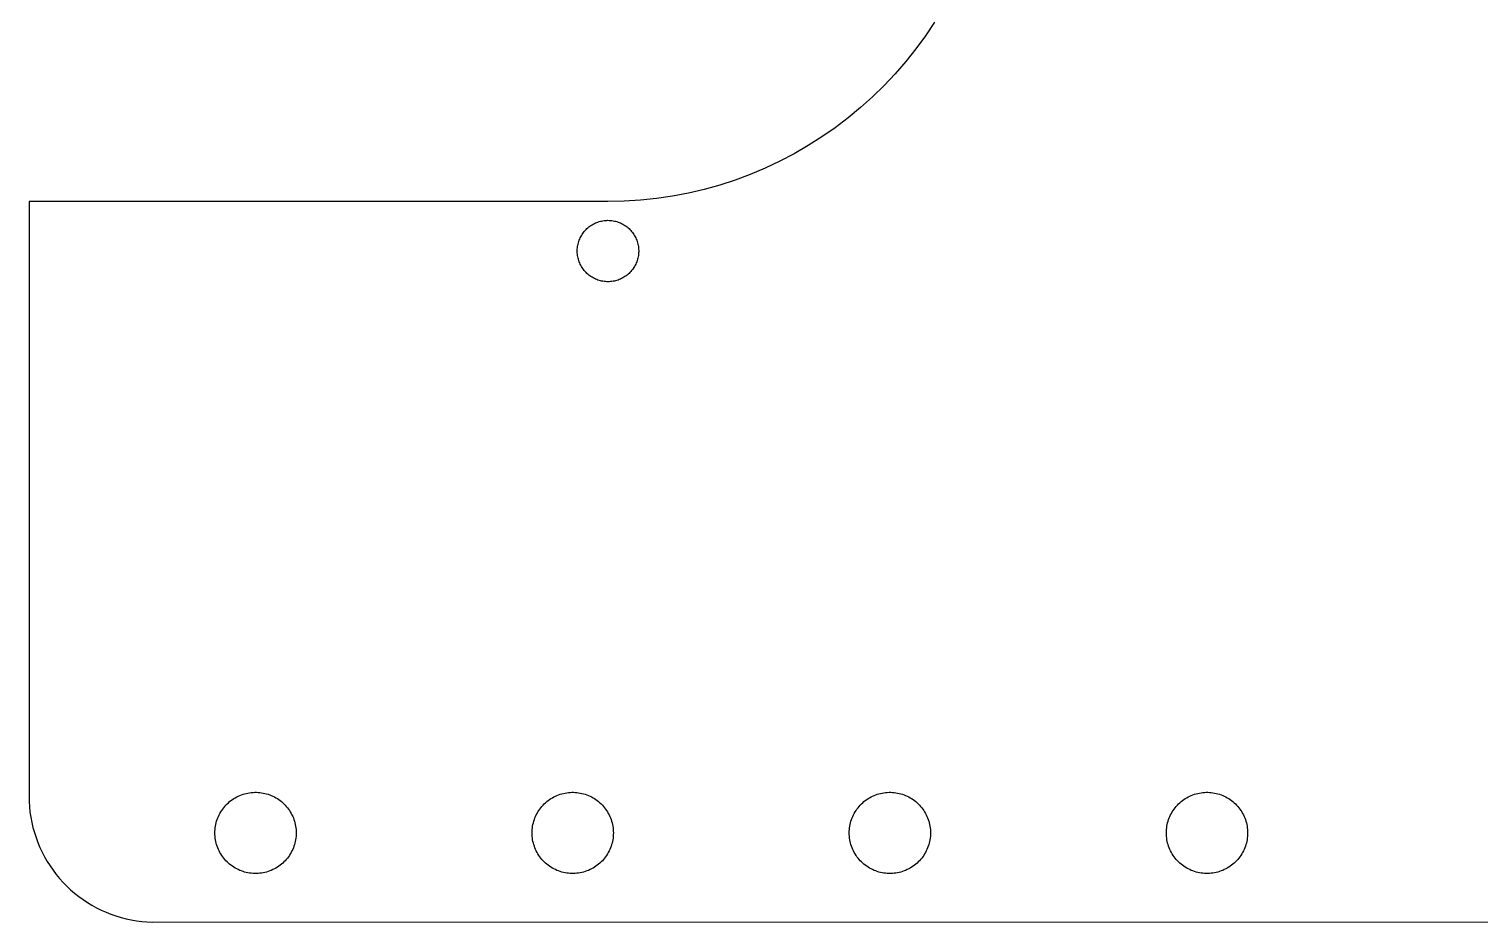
# Model space of a CAD drawing. Header units: metres. Extents: x 0 to 5.8, y -7.5 to 7.5.
# Drawn here: x 0.05 to 2.93, y -7.5 to -5.725 of the extents above; entities that cross this region are included whole.
import ezdxf

# ---------------------------------------------------------------- set-up
doc = ezdxf.new("R2010")
doc.units = ezdxf.units.M

msp = doc.modelspace()

# ---------------------------------------------------------------- linework, layer by layer
for p, q in [((1.84819, -5.71135), (1.8304, -5.73814)), ((1.8304, -5.73814), (1.81151, -5.76416)), ((1.81151, -5.76416), (1.79153, -5.78935)), ((1.77052, -5.81369), (1.7485, -5.83714)), ((1.79153, -5.78935), (1.77052, -5.81369)), ((1.7485, -5.83714), (1.72552, -5.85963)), ((1.72552, -5.85963), (1.70163, -5.88115)), ((1.67686, -5.90164), (1.65125, -5.92108)), ((1.70163, -5.88115), (1.67686, -5.90164)), ((1.65125, -5.92108), (1.62485, -5.93944)), ((1.59769, -5.95667), (1.56984, -5.97275)), ((1.62485, -5.93944), (1.59769, -5.95667)), ((1.54135, -5.98764), (1.51225, -6.00134)), ((1.56984, -5.97275), (1.54135, -5.98764)), ((1.4826, -6.01379), (1.45247, -6.02501)), ((1.51225, -6.00134), (1.4826, -6.01379)), ((1.39091, -6.04359), (1.3596, -6.05093)), ((1.42189, -6.03494), (1.39091, -6.04359)), ((1.45247, -6.02501), (1.42189, -6.03494)), ((1.2, -6.0677), (0.049988, -6.0677)), ((0.049988, -6.0677), (0.049988, -7.25)), ((1.23215, -6.06703), (1.2, -6.0677)), ((1.26424, -6.06502), (1.23215, -6.06703)), ((1.29622, -6.06166), (1.26424, -6.06502)), ((1.32802, -6.05696), (1.29622, -6.06166)), ((1.3596, -6.05093), (1.32802, -6.05696)), ((1.18982, -6.10597), (1.19235, -6.10559)), ((1.19235, -6.10559), (1.19489, -6.10533)), ((1.19489, -6.10533), (1.19743, -6.10516)), ((1.19743, -6.10516), (1.2, -6.10512)), ((1.2, -6.10512), (1.20255, -6.10516)), ((1.20255, -6.10516), (1.20509, -6.10533)), ((1.20509, -6.10533), (1.20764, -6.10559)), ((1.20764, -6.10559), (1.21017, -6.10597)), ((1.14714, -6.13562), (1.14847, -6.13344)), ((1.14847, -6.13344), (1.14989, -6.1313)), ((1.14989, -6.1313), (1.15138, -6.12924)), ((1.15138, -6.12924), (1.15297, -6.12724)), ((1.15297, -6.12724), (1.15465, -6.12531)), ((1.15465, -6.12531), (1.15639, -6.12344)), ((1.15639, -6.12344), (1.15822, -6.12164)), ((1.15822, -6.12164), (1.16013, -6.11993)), ((1.16013, -6.11993), (1.16209, -6.11832)), ((1.16209, -6.11832), (1.16412, -6.11676)), ((1.16412, -6.11676), (1.16623, -6.11531)), ((1.16623, -6.11531), (1.16838, -6.11394)), ((1.16838, -6.11394), (1.17059, -6.11266)), ((1.17059, -6.11266), (1.17287, -6.11148)), ((1.17287, -6.11148), (1.17517, -6.11038)), ((1.17517, -6.11038), (1.17754, -6.10939)), ((1.17754, -6.10939), (1.17993, -6.10851)), ((1.17993, -6.10851), (1.18236, -6.10771)), ((1.18236, -6.10771), (1.18481, -6.10703)), ((1.18481, -6.10703), (1.1873, -6.10645)), ((1.1873, -6.10645), (1.18982, -6.10597)), ((1.21017, -6.10597), (1.21268, -6.10645)), ((1.21268, -6.10645), (1.21516, -6.10703)), ((1.21516, -6.10703), (1.21764, -6.10771)), ((1.21764, -6.10771), (1.22006, -6.10851)), ((1.22006, -6.10851), (1.22246, -6.10939)), ((1.22246, -6.10939), (1.22481, -6.11038)), ((1.22481, -6.11038), (1.22713, -6.11148)), ((1.22713, -6.11148), (1.22939, -6.11266)), ((1.22939, -6.11266), (1.2316, -6.11394)), ((1.2316, -6.11394), (1.23376, -6.11531)), ((1.23376, -6.11531), (1.23586, -6.11676)), ((1.23586, -6.11676), (1.2379, -6.11832)), ((1.2379, -6.11832), (1.23987, -6.11993)), ((1.23987, -6.11993), (1.24176, -6.12164)), ((1.24176, -6.12164), (1.24359, -6.12344)), ((1.24359, -6.12344), (1.24535, -6.12531)), ((1.24535, -6.12531), (1.24701, -6.12724)), ((1.24701, -6.12724), (1.2486, -6.12924)), ((1.2486, -6.12924), (1.25011, -6.1313)), ((1.25011, -6.1313), (1.25151, -6.13344)), ((1.25151, -6.13344), (1.25284, -6.13562)), ((1.13898, -6.16486), (1.13908, -6.16231)), ((1.13908, -6.16231), (1.1393, -6.15976)), ((1.1393, -6.15976), (1.13962, -6.15723)), ((1.13962, -6.15723), (1.14005, -6.15469)), ((1.14005, -6.15469), (1.14058, -6.15221)), ((1.14058, -6.15221), (1.14122, -6.14972)), ((1.14122, -6.14972), (1.14195, -6.14728)), ((1.14195, -6.14728), (1.14279, -6.14487)), ((1.14279, -6.14487), (1.14374, -6.14249)), ((1.14374, -6.14249), (1.14478, -6.14015)), ((1.14478, -6.14015), (1.14592, -6.13786)), ((1.14592, -6.13786), (1.14714, -6.13562)), ((1.25284, -6.13562), (1.25407, -6.13786)), ((1.25407, -6.13786), (1.2552, -6.14015)), ((1.2552, -6.14015), (1.25624, -6.14249)), ((1.25624, -6.14249), (1.25719, -6.14487)), ((1.25719, -6.14487), (1.25803, -6.14728)), ((1.25803, -6.14728), (1.25877, -6.14972)), ((1.25877, -6.14972), (1.2594, -6.15221)), ((1.2594, -6.15221), (1.25993, -6.15469)), ((1.25993, -6.15469), (1.26036, -6.15723)), ((1.26036, -6.15723), (1.26068, -6.15976)), ((1.26068, -6.15976), (1.26089, -6.16231)), ((1.26089, -6.16231), (1.261, -6.16486)), ((1.13898, -6.16742), (1.13898, -6.16486)), ((1.13908, -6.16997), (1.13898, -6.16742)), ((1.1393, -6.17252), (1.13908, -6.16997)), ((1.13962, -6.17505), (1.1393, -6.17252)), ((1.14005, -6.17757), (1.13962, -6.17505)), ((1.14058, -6.18007), (1.14005, -6.17757)), ((1.14122, -6.18254), (1.14058, -6.18007)), ((1.14195, -6.185), (1.14122, -6.18254)), ((1.14279, -6.18741), (1.14195, -6.185)), ((1.14374, -6.18979), (1.14279, -6.18741)), ((1.14478, -6.19212), (1.14374, -6.18979)), ((1.25624, -6.18979), (1.2552, -6.19212)), ((1.25719, -6.18741), (1.25624, -6.18979)), ((1.25803, -6.185), (1.25719, -6.18741)), ((1.25877, -6.18254), (1.25803, -6.185)), ((1.2594, -6.18007), (1.25877, -6.18254)), ((1.25993, -6.17757), (1.2594, -6.18007)), ((1.26036, -6.17505), (1.25993, -6.17757)), ((1.26068, -6.17252), (1.26036, -6.17505)), ((1.26089, -6.16997), (1.26068, -6.17252)), ((1.261, -6.16742), (1.26089, -6.16997)), ((1.261, -6.16486), (1.261, -6.16742)), ((1.14592, -6.19441), (1.14478, -6.19212)), ((1.14714, -6.19664), (1.14592, -6.19441)), ((1.14847, -6.19884), (1.14714, -6.19664)), ((1.14989, -6.20096), (1.14847, -6.19884)), ((1.15138, -6.20303), (1.14989, -6.20096)), ((1.15297, -6.20503), (1.15138, -6.20303)), ((1.15465, -6.20697), (1.15297, -6.20503)), ((1.15639, -6.20883), (1.15465, -6.20697)), ((1.15822, -6.21062), (1.15639, -6.20883)), ((1.16013, -6.21233), (1.15822, -6.21062)), ((1.16209, -6.21396), (1.16013, -6.21233)), ((1.16412, -6.2155), (1.16209, -6.21396)), ((1.16623, -6.21696), (1.16412, -6.2155)), ((1.16838, -6.21834), (1.16623, -6.21696)), ((1.17059, -6.2196), (1.16838, -6.21834)), ((1.17287, -6.22079), (1.17059, -6.2196)), ((1.17517, -6.22188), (1.17287, -6.22079)), ((1.22713, -6.22079), (1.22481, -6.22188)), ((1.22939, -6.2196), (1.22713, -6.22079)), ((1.2316, -6.21834), (1.22939, -6.2196)), ((1.23376, -6.21696), (1.2316, -6.21834)), ((1.23586, -6.2155), (1.23376, -6.21696)), ((1.2379, -6.21396), (1.23586, -6.2155)), ((1.23987, -6.21233), (1.2379, -6.21396)), ((1.24176, -6.21062), (1.23987, -6.21233)), ((1.24359, -6.20883), (1.24176, -6.21062)), ((1.24535, -6.20697), (1.24359, -6.20883)), ((1.24701, -6.20503), (1.24535, -6.20697)), ((1.2486, -6.20303), (1.24701, -6.20503)), ((1.25011, -6.20096), (1.2486, -6.20303)), ((1.25151, -6.19884), (1.25011, -6.20096)), ((1.25284, -6.19664), (1.25151, -6.19884)), ((1.25407, -6.19441), (1.25284, -6.19664)), ((1.2552, -6.19212), (1.25407, -6.19441)), ((1.17754, -6.22287), (1.17517, -6.22188)), ((1.17993, -6.22377), (1.17754, -6.22287)), ((1.18236, -6.22455), (1.17993, -6.22377)), ((1.18481, -6.22523), (1.18236, -6.22455)), ((1.1873, -6.22583), (1.18481, -6.22523)), ((1.18982, -6.2263), (1.1873, -6.22583)), ((1.19235, -6.22667), (1.18982, -6.2263)), ((1.19489, -6.22694), (1.19235, -6.22667)), ((1.19743, -6.22711), (1.19489, -6.22694)), ((1.2, -6.22716), (1.19743, -6.22711)), ((1.20255, -6.22711), (1.2, -6.22716)), ((1.20509, -6.22694), (1.20255, -6.22711)), ((1.20764, -6.22667), (1.20509, -6.22694)), ((1.21017, -6.2263), (1.20764, -6.22667)), ((1.21268, -6.22583), (1.21017, -6.2263)), ((1.21516, -6.22523), (1.21268, -6.22583)), ((1.21764, -6.22455), (1.21516, -6.22523)), ((1.22006, -6.22377), (1.21764, -6.22455)), ((1.22246, -6.22287), (1.22006, -6.22377)), ((1.22481, -6.22188), (1.22246, -6.22287)), ((0.049988, -7.25), (0.050217, -7.26047)), ((0.451202, -7.25854), (0.453934, -7.25655)), ((0.453934, -7.25655), (0.456741, -7.25468)), ((0.456741, -7.25468), (0.459641, -7.25293)), ((0.459641, -7.25293), (0.462601, -7.2513)), ((0.462601, -7.2513), (0.465622, -7.2498)), ((0.465622, -7.2498), (0.468719, -7.24843)), ((0.468719, -7.24843), (0.471863, -7.24718)), ((0.471863, -7.24718), (0.475052, -7.24606)), ((0.475052, -7.24606), (0.478287, -7.24509)), ((0.478287, -7.24509), (0.481567, -7.24425)), ((0.481567, -7.24425), (0.484863, -7.24355)), ((0.484863, -7.24355), (0.488205, -7.24298)), ((0.488205, -7.24298), (0.491562, -7.24255)), ((0.491562, -7.24255), (0.494919, -7.24228)), ((0.494919, -7.24228), (0.498306, -7.24214)), ((0.498306, -7.24214), (0.501678, -7.24214)), ((0.501678, -7.24214), (0.505066, -7.24228)), ((0.505066, -7.24228), (0.508423, -7.24255)), ((0.508423, -7.24255), (0.51178, -7.24298)), ((0.51178, -7.24298), (0.515121, -7.24355)), ((0.515121, -7.24355), (0.518417, -7.24425)), ((0.518417, -7.24425), (0.521698, -7.24509)), ((0.521698, -7.24509), (0.524933, -7.24606)), ((0.524933, -7.24606), (0.528122, -7.24718)), ((0.528122, -7.24718), (0.531265, -7.24843)), ((0.531265, -7.24843), (0.534363, -7.2498)), ((0.534363, -7.2498), (0.537384, -7.2513)), ((0.537384, -7.2513), (0.540344, -7.25293)), ((0.540344, -7.25293), (0.543243, -7.25468)), ((0.543243, -7.25468), (0.546051, -7.25655)), ((0.546051, -7.25655), (0.548782, -7.25854)), ((1.08112, -7.25854), (1.08385, -7.25655)), ((1.08385, -7.25655), (1.08667, -7.25468)), ((1.08667, -7.25468), (1.08955, -7.25293)), ((1.08955, -7.25293), (1.09251, -7.2513)), ((1.09251, -7.2513), (1.09555, -7.2498)), ((1.09555, -7.2498), (1.09863, -7.24843)), ((1.09863, -7.24843), (1.10178, -7.24718)), ((1.10178, -7.24718), (1.10498, -7.24606)), ((1.10498, -7.24606), (1.10822, -7.24509)), ((1.10822, -7.24509), (1.11148, -7.24425)), ((1.11148, -7.24425), (1.11479, -7.24355)), ((1.11479, -7.24355), (1.11812, -7.24298)), ((1.11812, -7.24298), (1.12148, -7.24255)), ((1.12148, -7.24255), (1.12485, -7.24228)), ((1.12485, -7.24228), (1.12822, -7.24214)), ((1.12822, -7.24214), (1.13161, -7.24214)), ((1.13161, -7.24214), (1.13498, -7.24228)), ((1.13498, -7.24228), (1.13835, -7.24255)), ((1.13835, -7.24255), (1.14171, -7.24298)), ((1.14171, -7.24298), (1.14503, -7.24355)), ((1.14503, -7.24355), (1.14835, -7.24425)), ((1.14835, -7.24425), (1.15161, -7.24509)), ((1.15161, -7.24509), (1.15486, -7.24606)), ((1.15486, -7.24606), (1.15805, -7.24718)), ((1.15805, -7.24718), (1.16119, -7.24843)), ((1.16119, -7.24843), (1.16428, -7.2498)), ((1.16428, -7.2498), (1.16731, -7.2513)), ((1.16731, -7.2513), (1.17027, -7.25293)), ((1.17027, -7.25293), (1.17316, -7.25468)), ((1.17316, -7.25468), (1.17598, -7.25655)), ((1.17598, -7.25655), (1.17871, -7.25854)), ((1.71104, -7.25854), (1.71378, -7.25655)), ((1.71378, -7.25655), (1.71658, -7.25468)), ((1.71658, -7.25468), (1.71948, -7.25293)), ((1.71948, -7.25293), (1.72244, -7.2513)), ((1.72244, -7.2513), (1.72546, -7.2498)), ((1.72546, -7.2498), (1.72856, -7.24843)), ((1.72856, -7.24843), (1.7317, -7.24718)), ((1.7317, -7.24718), (1.73489, -7.24606)), ((1.73489, -7.24606), (1.73813, -7.24509)), ((1.73813, -7.24509), (1.74141, -7.24425)), ((1.74141, -7.24425), (1.74471, -7.24355)), ((1.74471, -7.24355), (1.74805, -7.24298)), ((1.74805, -7.24298), (1.7514, -7.24255)), ((1.7514, -7.24255), (1.75476, -7.24228)), ((1.75476, -7.24228), (1.75815, -7.24214)), ((1.75815, -7.24214), (1.76152, -7.24214)), ((1.76152, -7.24214), (1.76491, -7.24228)), ((1.76491, -7.24228), (1.76826, -7.24255)), ((1.76826, -7.24255), (1.77162, -7.24298)), ((1.77162, -7.24298), (1.77496, -7.24355)), ((1.77496, -7.24355), (1.77826, -7.24425)), ((1.77826, -7.24425), (1.78154, -7.24509)), ((1.78154, -7.24509), (1.78477, -7.24606)), ((1.78477, -7.24606), (1.78796, -7.24718)), ((1.78796, -7.24718), (1.79111, -7.24843)), ((1.79111, -7.24843), (1.7942, -7.2498)), ((1.7942, -7.2498), (1.79723, -7.2513)), ((1.79723, -7.2513), (1.80019, -7.25293)), ((1.80019, -7.25293), (1.80309, -7.25468)), ((1.80309, -7.25468), (1.80589, -7.25655)), ((1.80589, -7.25655), (1.80862, -7.25854)), ((2.34096, -7.25854), (2.34369, -7.25655)), ((2.34369, -7.25655), (2.34651, -7.25468)), ((2.34651, -7.25468), (2.3494, -7.25293)), ((2.3494, -7.25293), (2.35237, -7.2513)), ((2.35237, -7.2513), (2.35539, -7.2498)), ((2.35539, -7.2498), (2.35847, -7.24843)), ((2.35847, -7.24843), (2.36162, -7.24718)), ((2.36162, -7.24718), (2.36482, -7.24606)), ((2.36482, -7.24606), (2.36806, -7.24509)), ((2.36806, -7.24509), (2.37132, -7.24425)), ((2.37132, -7.24425), (2.37463, -7.24355)), ((2.37463, -7.24355), (2.37796, -7.24298)), ((2.37796, -7.24298), (2.38132, -7.24255)), ((2.38132, -7.24255), (2.38469, -7.24228)), ((2.38469, -7.24228), (2.38806, -7.24214)), ((2.38806, -7.24214), (2.39145, -7.24214)), ((2.39145, -7.24214), (2.39482, -7.24228)), ((2.39482, -7.24228), (2.39819, -7.24255)), ((2.39819, -7.24255), (2.40155, -7.24298)), ((2.40155, -7.24298), (2.40488, -7.24355)), ((2.40488, -7.24355), (2.40819, -7.24425)), ((2.40819, -7.24425), (2.41145, -7.24509)), ((2.41145, -7.24509), (2.4147, -7.24606)), ((2.4147, -7.24606), (2.41789, -7.24718)), ((2.41789, -7.24718), (2.42104, -7.24843)), ((2.42104, -7.24843), (2.42412, -7.2498)), ((2.42412, -7.2498), (2.42715, -7.2513)), ((2.42715, -7.2513), (2.43011, -7.25293)), ((2.43011, -7.25293), (2.433, -7.25468)), ((2.433, -7.25468), (2.43582, -7.25655)), ((2.43582, -7.25655), (2.43855, -7.25854)), ((0.050217, -7.26047), (0.050873, -7.2709)), ((0.050873, -7.2709), (0.051956, -7.28133)), ((0.051956, -7.28133), (0.053497, -7.29169)), ((0.427704, -7.28694), (0.42926, -7.28395)), ((0.42926, -7.28395), (0.430954, -7.28102)), ((0.430954, -7.28102), (0.43277, -7.27817)), ((0.43277, -7.27817), (0.434692, -7.27539)), ((0.434692, -7.27539), (0.436737, -7.27269)), ((0.436737, -7.27269), (0.438904, -7.2701)), ((0.438904, -7.2701), (0.441162, -7.26758)), ((0.441162, -7.26758), (0.443527, -7.26517)), ((0.443527, -7.26517), (0.445984, -7.26285)), ((0.445984, -7.26285), (0.448547, -7.26064)), ((0.448547, -7.26064), (0.451202, -7.25854)), ((0.548782, -7.25854), (0.551437, -7.26064)), ((0.551437, -7.26064), (0.554001, -7.26285)), ((0.554001, -7.26285), (0.556458, -7.26517)), ((0.556458, -7.26517), (0.558823, -7.26758)), ((0.558823, -7.26758), (0.561096, -7.2701)), ((0.561096, -7.2701), (0.563248, -7.27269)), ((0.563248, -7.27269), (0.565292, -7.27539)), ((0.565292, -7.27539), (0.567215, -7.27817)), ((0.567215, -7.27817), (0.569031, -7.28102)), ((0.569031, -7.28102), (0.570724, -7.28395)), ((0.570724, -7.28395), (0.572281, -7.28694)), ((1.05762, -7.28694), (1.05919, -7.28395)), ((1.05919, -7.28395), (1.06088, -7.28102)), ((1.06088, -7.28102), (1.06268, -7.27817)), ((1.06268, -7.27817), (1.06462, -7.27539)), ((1.06462, -7.27539), (1.06667, -7.27269)), ((1.06667, -7.27269), (1.06882, -7.2701)), ((1.06882, -7.2701), (1.07108, -7.26758)), ((1.07108, -7.26758), (1.07344, -7.26517)), ((1.07344, -7.26517), (1.07591, -7.26285)), ((1.07591, -7.26285), (1.07846, -7.26064)), ((1.07846, -7.26064), (1.08112, -7.25854)), ((1.17871, -7.25854), (1.18137, -7.26064)), ((1.18137, -7.26064), (1.18391, -7.26285)), ((1.18391, -7.26285), (1.18639, -7.26517)), ((1.18639, -7.26517), (1.18875, -7.26758)), ((1.18875, -7.26758), (1.19101, -7.2701)), ((1.19101, -7.2701), (1.19316, -7.27269)), ((1.19316, -7.27269), (1.19521, -7.27539)), ((1.19521, -7.27539), (1.19714, -7.27817)), ((1.19714, -7.27817), (1.19894, -7.28102)), ((1.19894, -7.28102), (1.20064, -7.28395)), ((1.20064, -7.28395), (1.20221, -7.28694)), ((1.68755, -7.28694), (1.6891, -7.28395)), ((1.6891, -7.28395), (1.6908, -7.28102)), ((1.6908, -7.28102), (1.69261, -7.27817)), ((1.69261, -7.27817), (1.69453, -7.27539)), ((1.69453, -7.27539), (1.69658, -7.27269)), ((1.69658, -7.27269), (1.69875, -7.2701)), ((1.69875, -7.2701), (1.701, -7.26758)), ((1.701, -7.26758), (1.70337, -7.26517)), ((1.70337, -7.26517), (1.70583, -7.26285)), ((1.70583, -7.26285), (1.70839, -7.26064)), ((1.70839, -7.26064), (1.71104, -7.25854)), ((1.80862, -7.25854), (1.81128, -7.26064)), ((1.81128, -7.26064), (1.81384, -7.26285)), ((1.81384, -7.26285), (1.8163, -7.26517)), ((1.8163, -7.26517), (1.81866, -7.26758)), ((1.81866, -7.26758), (1.82094, -7.2701)), ((1.82094, -7.2701), (1.82309, -7.27269)), ((1.82309, -7.27269), (1.82513, -7.27539)), ((1.82513, -7.27539), (1.82706, -7.27817)), ((1.82706, -7.27817), (1.82887, -7.28102)), ((1.82887, -7.28102), (1.83057, -7.28395)), ((1.83057, -7.28395), (1.83212, -7.28694)), ((2.31746, -7.28694), (2.31903, -7.28395)), ((2.31903, -7.28395), (2.32072, -7.28102)), ((2.32072, -7.28102), (2.32253, -7.27817)), ((2.32253, -7.27817), (2.32446, -7.27539)), ((2.32446, -7.27539), (2.32651, -7.27269)), ((2.32651, -7.27269), (2.32866, -7.2701)), ((2.32866, -7.2701), (2.33092, -7.26758)), ((2.33092, -7.26758), (2.33328, -7.26517)), ((2.33328, -7.26517), (2.33575, -7.26285)), ((2.33575, -7.26285), (2.33832, -7.26064)), ((2.33832, -7.26064), (2.34096, -7.25854)), ((2.43855, -7.25854), (2.44121, -7.26064)), ((2.44121, -7.26064), (2.44376, -7.26285)), ((2.44376, -7.26285), (2.44623, -7.26517)), ((2.44623, -7.26517), (2.44859, -7.26758)), ((2.44859, -7.26758), (2.45085, -7.2701)), ((2.45085, -7.2701), (2.453, -7.27269)), ((2.453, -7.27269), (2.45505, -7.27539)), ((2.45505, -7.27539), (2.45699, -7.27817)), ((2.45699, -7.27817), (2.45879, -7.28102)), ((2.45879, -7.28102), (2.46048, -7.28395)), ((2.46048, -7.28395), (2.46205, -7.28694)), ((0.053497, -7.29169), (0.05545, -7.30197)), ((0.05545, -7.30197), (0.057846, -7.31216)), ((0.057846, -7.31216), (0.060669, -7.32225)), ((0.419571, -7.31607), (0.419922, -7.31271)), ((0.419922, -7.31271), (0.42041, -7.30937)), ((0.42041, -7.30937), (0.421051, -7.30605)), ((0.421051, -7.30605), (0.421814, -7.30275)), ((0.421814, -7.30275), (0.422729, -7.2995)), ((0.422729, -7.2995), (0.423767, -7.29628)), ((0.423767, -7.29628), (0.424957, -7.29312)), ((0.424957, -7.29312), (0.42627, -7.28999)), ((0.42627, -7.28999), (0.427704, -7.28694)), ((0.572281, -7.28694), (0.57373, -7.28999)), ((0.57373, -7.28999), (0.575027, -7.29312)), ((0.575027, -7.29312), (0.576218, -7.29628)), ((0.576218, -7.29628), (0.577255, -7.2995)), ((0.577255, -7.2995), (0.578171, -7.30275)), ((0.578171, -7.30275), (0.578934, -7.30605)), ((0.578934, -7.30605), (0.579575, -7.30937)), ((0.579575, -7.30937), (0.580063, -7.31271)), ((0.580063, -7.31271), (0.580414, -7.31607)), ((1.04948, -7.31607), (1.04984, -7.31271)), ((1.04984, -7.31271), (1.05034, -7.30937)), ((1.05034, -7.30937), (1.05096, -7.30605)), ((1.05096, -7.30605), (1.05174, -7.30275)), ((1.05174, -7.30275), (1.05264, -7.2995)), ((1.05264, -7.2995), (1.0537, -7.29628)), ((1.0537, -7.29628), (1.05487, -7.29312)), ((1.05487, -7.29312), (1.05618, -7.28999)), ((1.05618, -7.28999), (1.05762, -7.28694)), ((1.20221, -7.28694), (1.20364, -7.28999)), ((1.20364, -7.28999), (1.20496, -7.29312)), ((1.20496, -7.29312), (1.20613, -7.29628)), ((1.20613, -7.29628), (1.20718, -7.2995)), ((1.20718, -7.2995), (1.20808, -7.30275)), ((1.20808, -7.30275), (1.20886, -7.30605)), ((1.20886, -7.30605), (1.20949, -7.30937)), ((1.20949, -7.30937), (1.20999, -7.31271)), ((1.20999, -7.31271), (1.21034, -7.31607)), ((1.67941, -7.31607), (1.67976, -7.31271)), ((1.67976, -7.31271), (1.68025, -7.30937)), ((1.68025, -7.30937), (1.68089, -7.30605)), ((1.68089, -7.30605), (1.68166, -7.30275)), ((1.68166, -7.30275), (1.68257, -7.2995)), ((1.68257, -7.2995), (1.68361, -7.29628)), ((1.68361, -7.29628), (1.6848, -7.29312)), ((1.6848, -7.29312), (1.6861, -7.28999)), ((1.6861, -7.28999), (1.68755, -7.28694)), ((1.83212, -7.28694), (1.83357, -7.28999)), ((1.83357, -7.28999), (1.83487, -7.29312)), ((1.83487, -7.29312), (1.83606, -7.29628)), ((1.83606, -7.29628), (1.8371, -7.2995)), ((1.8371, -7.2995), (1.83801, -7.30275)), ((1.83801, -7.30275), (1.83878, -7.30605)), ((1.83878, -7.30605), (1.83942, -7.30937)), ((1.83942, -7.30937), (1.8399, -7.31271)), ((1.8399, -7.31271), (1.84026, -7.31607)), ((2.30933, -7.31607), (2.30968, -7.31271)), ((2.30968, -7.31271), (2.31018, -7.30937)), ((2.31018, -7.30937), (2.31081, -7.30605)), ((2.31081, -7.30605), (2.31158, -7.30275)), ((2.31158, -7.30275), (2.31248, -7.2995)), ((2.31248, -7.2995), (2.31354, -7.29628)), ((2.31354, -7.29628), (2.31471, -7.29312)), ((2.31471, -7.29312), (2.31602, -7.28999)), ((2.31602, -7.28999), (2.31746, -7.28694)), ((2.46205, -7.28694), (2.46349, -7.28999)), ((2.46349, -7.28999), (2.4648, -7.29312)), ((2.4648, -7.29312), (2.46597, -7.29628)), ((2.46597, -7.29628), (2.46703, -7.2995)), ((2.46703, -7.2995), (2.46793, -7.30275)), ((2.46793, -7.30275), (2.4687, -7.30605)), ((2.4687, -7.30605), (2.46933, -7.30937)), ((2.46933, -7.30937), (2.46983, -7.31271)), ((2.46983, -7.31271), (2.47018, -7.31607)), ((0.060669, -7.32225), (0.063904, -7.33221)), ((0.063904, -7.33221), (0.067551, -7.34203)), ((0.067551, -7.34203), (0.07161, -7.35167)), ((0.419281, -7.32283), (0.419357, -7.31944)), ((0.419357, -7.3262), (0.419281, -7.32283)), ((0.419357, -7.31944), (0.419571, -7.31607)), ((0.419571, -7.32957), (0.419357, -7.3262)), ((0.419922, -7.33295), (0.419571, -7.32957)), ((0.42041, -7.33629), (0.419922, -7.33295)), ((0.421051, -7.3396), (0.42041, -7.33629)), ((0.421814, -7.3429), (0.421051, -7.3396)), ((0.422729, -7.34616), (0.421814, -7.3429)), ((0.578171, -7.3429), (0.577255, -7.34616)), ((0.578934, -7.3396), (0.578171, -7.3429)), ((0.579575, -7.33629), (0.578934, -7.3396)), ((0.580063, -7.33295), (0.579575, -7.33629)), ((0.580414, -7.32957), (0.580063, -7.33295)), ((0.580414, -7.31607), (0.580627, -7.31944)), ((0.580627, -7.3262), (0.580414, -7.32957)), ((0.580627, -7.31944), (0.580704, -7.32283)), ((0.580704, -7.32283), (0.580627, -7.3262)), ((1.04921, -7.32283), (1.04927, -7.31944)), ((1.04927, -7.3262), (1.04921, -7.32283)), ((1.04927, -7.31944), (1.04948, -7.31607)), ((1.04948, -7.32957), (1.04927, -7.3262)), ((1.04984, -7.33295), (1.04948, -7.32957)), ((1.05034, -7.33629), (1.04984, -7.33295)), ((1.05096, -7.3396), (1.05034, -7.33629)), ((1.05174, -7.3429), (1.05096, -7.3396)), ((1.05264, -7.34616), (1.05174, -7.3429)), ((1.20808, -7.3429), (1.20718, -7.34616)), ((1.20886, -7.3396), (1.20808, -7.3429)), ((1.20949, -7.33629), (1.20886, -7.3396)), ((1.20999, -7.33295), (1.20949, -7.33629)), ((1.21034, -7.32957), (1.20999, -7.33295)), ((1.21034, -7.31607), (1.21056, -7.31944)), ((1.21056, -7.3262), (1.21034, -7.32957)), ((1.21056, -7.31944), (1.21062, -7.32283)), ((1.21062, -7.32283), (1.21056, -7.3262)), ((1.67912, -7.32283), (1.6792, -7.31944)), ((1.6792, -7.3262), (1.67912, -7.32283)), ((1.6792, -7.31944), (1.67941, -7.31607)), ((1.67941, -7.32957), (1.6792, -7.3262)), ((1.67976, -7.33295), (1.67941, -7.32957)), ((1.68025, -7.33629), (1.67976, -7.33295)), ((1.68089, -7.3396), (1.68025, -7.33629)), ((1.68166, -7.3429), (1.68089, -7.3396)), ((1.68257, -7.34616), (1.68166, -7.3429)), ((1.83801, -7.3429), (1.8371, -7.34616)), ((1.83878, -7.3396), (1.83801, -7.3429)), ((1.83942, -7.33629), (1.83878, -7.3396)), ((1.8399, -7.33295), (1.83942, -7.33629)), ((1.84026, -7.32957), (1.8399, -7.33295)), ((1.84026, -7.31607), (1.84047, -7.31944)), ((1.84047, -7.3262), (1.84026, -7.32957)), ((1.84047, -7.31944), (1.84055, -7.32283)), ((1.84055, -7.32283), (1.84047, -7.3262)), ((2.30905, -7.32283), (2.30911, -7.31944)), ((2.30911, -7.3262), (2.30905, -7.32283)), ((2.30911, -7.31944), (2.30933, -7.31607)), ((2.30933, -7.32957), (2.30911, -7.3262)), ((2.30968, -7.33295), (2.30933, -7.32957)), ((2.31018, -7.33629), (2.30968, -7.33295)), ((2.31081, -7.3396), (2.31018, -7.33629)), ((2.31158, -7.3429), (2.31081, -7.3396)), ((2.31248, -7.34616), (2.31158, -7.3429)), ((2.46793, -7.3429), (2.46703, -7.34616)), ((2.4687, -7.3396), (2.46793, -7.3429)), ((2.46933, -7.33629), (2.4687, -7.3396)), ((2.46983, -7.33295), (2.46933, -7.33629)), ((2.47018, -7.32957), (2.46983, -7.33295)), ((2.47018, -7.31607), (2.4704, -7.31944)), ((2.4704, -7.3262), (2.47018, -7.32957)), ((2.4704, -7.31944), (2.47046, -7.32283)), ((2.47046, -7.32283), (2.4704, -7.3262)), ((0.07161, -7.35167), (0.076065, -7.36115)), ((0.076065, -7.36115), (0.080917, -7.37044)), ((0.080917, -7.37044), (0.086151, -7.3795)), ((0.423767, -7.34937), (0.422729, -7.34616)), ((0.424957, -7.35254), (0.423767, -7.34937)), ((0.42627, -7.35565), (0.424957, -7.35254)), ((0.427704, -7.35872), (0.42627, -7.35565)), ((0.42926, -7.36171), (0.427704, -7.35872)), ((0.430954, -7.36464), (0.42926, -7.36171)), ((0.43277, -7.36749), (0.430954, -7.36464)), ((0.434692, -7.37027), (0.43277, -7.36749)), ((0.436737, -7.37296), (0.434692, -7.37027)), ((0.565292, -7.37027), (0.563248, -7.37296)), ((0.567215, -7.36749), (0.565292, -7.37027)), ((0.569031, -7.36464), (0.567215, -7.36749)), ((0.570724, -7.36171), (0.569031, -7.36464)), ((0.572281, -7.35872), (0.570724, -7.36171)), ((0.57373, -7.35565), (0.572281, -7.35872)), ((0.575027, -7.35254), (0.57373, -7.35565)), ((0.576218, -7.34937), (0.575027, -7.35254)), ((0.577255, -7.34616), (0.576218, -7.34937)), ((1.0537, -7.34937), (1.05264, -7.34616)), ((1.05487, -7.35254), (1.0537, -7.34937)), ((1.05618, -7.35565), (1.05487, -7.35254)), ((1.05762, -7.35872), (1.05618, -7.35565)), ((1.05919, -7.36171), (1.05762, -7.35872)), ((1.06088, -7.36464), (1.05919, -7.36171)), ((1.06268, -7.36749), (1.06088, -7.36464)), ((1.06462, -7.37027), (1.06268, -7.36749)), ((1.06667, -7.37296), (1.06462, -7.37027)), ((1.19521, -7.37027), (1.19316, -7.37296)), ((1.19714, -7.36749), (1.19521, -7.37027)), ((1.19894, -7.36464), (1.19714, -7.36749)), ((1.20064, -7.36171), (1.19894, -7.36464)), ((1.20221, -7.35872), (1.20064, -7.36171)), ((1.20364, -7.35565), (1.20221, -7.35872)), ((1.20496, -7.35254), (1.20364, -7.35565)), ((1.20613, -7.34937), (1.20496, -7.35254)), ((1.20718, -7.34616), (1.20613, -7.34937)), ((1.68361, -7.34937), (1.68257, -7.34616)), ((1.6848, -7.35254), (1.68361, -7.34937)), ((1.6861, -7.35565), (1.6848, -7.35254)), ((1.68755, -7.35872), (1.6861, -7.35565)), ((1.6891, -7.36171), (1.68755, -7.35872)), ((1.6908, -7.36464), (1.6891, -7.36171)), ((1.69261, -7.36749), (1.6908, -7.36464)), ((1.69453, -7.37027), (1.69261, -7.36749)), ((1.69658, -7.37296), (1.69453, -7.37027)), ((1.82513, -7.37027), (1.82309, -7.37296)), ((1.82706, -7.36749), (1.82513, -7.37027)), ((1.82887, -7.36464), (1.82706, -7.36749)), ((1.83057, -7.36171), (1.82887, -7.36464)), ((1.83212, -7.35872), (1.83057, -7.36171)), ((1.83357, -7.35565), (1.83212, -7.35872)), ((1.83487, -7.35254), (1.83357, -7.35565)), ((1.83606, -7.34937), (1.83487, -7.35254)), ((1.8371, -7.34616), (1.83606, -7.34937)), ((2.31354, -7.34937), (2.31248, -7.34616)), ((2.31471, -7.35254), (2.31354, -7.34937)), ((2.31602, -7.35565), (2.31471, -7.35254)), ((2.31746, -7.35872), (2.31602, -7.35565)), ((2.31903, -7.36171), (2.31746, -7.35872)), ((2.32072, -7.36464), (2.31903, -7.36171)), ((2.32253, -7.36749), (2.32072, -7.36464)), ((2.32446, -7.37027), (2.32253, -7.36749)), ((2.32651, -7.37296), (2.32446, -7.37027)), ((2.45505, -7.37027), (2.453, -7.37296)), ((2.45699, -7.36749), (2.45505, -7.37027)), ((2.45879, -7.36464), (2.45699, -7.36749)), ((2.46048, -7.36171), (2.45879, -7.36464)), ((2.46205, -7.35872), (2.46048, -7.36171)), ((2.46349, -7.35565), (2.46205, -7.35872)), ((2.4648, -7.35254), (2.46349, -7.35565)), ((2.46597, -7.34937), (2.4648, -7.35254)), ((2.46703, -7.34616), (2.46597, -7.34937)), ((0.086151, -7.3795), (0.091766, -7.38834)), ((0.091766, -7.38834), (0.097732, -7.39694)), ((0.097732, -7.39694), (0.104065, -7.40527)), ((0.438904, -7.37556), (0.436737, -7.37296)), ((0.441162, -7.37808), (0.438904, -7.37556)), ((0.443527, -7.38049), (0.441162, -7.37808)), ((0.445984, -7.3828), (0.443527, -7.38049)), ((0.448547, -7.38501), (0.445984, -7.3828)), ((0.451202, -7.38712), (0.448547, -7.38501)), ((0.453934, -7.3891), (0.451202, -7.38712)), ((0.456741, -7.39098), (0.453934, -7.3891)), ((0.459641, -7.39272), (0.456741, -7.39098)), ((0.462601, -7.39435), (0.459641, -7.39272)), ((0.465622, -7.39586), (0.462601, -7.39435)), ((0.468719, -7.39723), (0.465622, -7.39586)), ((0.471863, -7.39847), (0.468719, -7.39723)), ((0.475052, -7.39958), (0.471863, -7.39847)), ((0.478287, -7.40056), (0.475052, -7.39958)), ((0.481567, -7.4014), (0.478287, -7.40056)), ((0.484863, -7.4021), (0.481567, -7.4014)), ((0.518417, -7.4014), (0.515121, -7.4021)), ((0.521698, -7.40056), (0.518417, -7.4014)), ((0.524933, -7.39958), (0.521698, -7.40056)), ((0.528122, -7.39847), (0.524933, -7.39958)), ((0.531265, -7.39723), (0.528122, -7.39847)), ((0.534363, -7.39586), (0.531265, -7.39723)), ((0.537384, -7.39435), (0.534363, -7.39586)), ((0.540344, -7.39272), (0.537384, -7.39435)), ((0.543243, -7.39098), (0.540344, -7.39272)), ((0.546051, -7.3891), (0.543243, -7.39098)), ((0.548782, -7.38712), (0.546051, -7.3891)), ((0.551437, -7.38501), (0.548782, -7.38712)), ((0.554001, -7.3828), (0.551437, -7.38501)), ((0.556458, -7.38049), (0.554001, -7.3828)), ((0.558823, -7.37808), (0.556458, -7.38049)), ((0.561096, -7.37556), (0.558823, -7.37808)), ((0.563248, -7.37296), (0.561096, -7.37556)), ((1.06882, -7.37556), (1.06667, -7.37296)), ((1.07108, -7.37808), (1.06882, -7.37556)), ((1.07344, -7.38049), (1.07108, -7.37808)), ((1.07591, -7.3828), (1.07344, -7.38049)), ((1.07846, -7.38501), (1.07591, -7.3828)), ((1.08112, -7.38712), (1.07846, -7.38501)), ((1.08385, -7.3891), (1.08112, -7.38712)), ((1.08667, -7.39098), (1.08385, -7.3891)), ((1.08955, -7.39272), (1.08667, -7.39098)), ((1.09251, -7.39435), (1.08955, -7.39272)), ((1.09555, -7.39586), (1.09251, -7.39435)), ((1.09863, -7.39723), (1.09555, -7.39586)), ((1.10178, -7.39847), (1.09863, -7.39723)), ((1.10498, -7.39958), (1.10178, -7.39847)), ((1.10822, -7.40056), (1.10498, -7.39958)), ((1.11148, -7.4014), (1.10822, -7.40056)), ((1.11479, -7.4021), (1.11148, -7.4014)), ((1.14835, -7.4014), (1.14503, -7.4021)), ((1.15161, -7.40056), (1.14835, -7.4014)), ((1.15486, -7.39958), (1.15161, -7.40056)), ((1.15805, -7.39847), (1.15486, -7.39958)), ((1.16119, -7.39723), (1.15805, -7.39847)), ((1.16428, -7.39586), (1.16119, -7.39723)), ((1.16731, -7.39435), (1.16428, -7.39586)), ((1.17027, -7.39272), (1.16731, -7.39435)), ((1.17316, -7.39098), (1.17027, -7.39272)), ((1.17598, -7.3891), (1.17316, -7.39098)), ((1.17871, -7.38712), (1.17598, -7.3891)), ((1.18137, -7.38501), (1.17871, -7.38712)), ((1.18391, -7.3828), (1.18137, -7.38501)), ((1.18639, -7.38049), (1.18391, -7.3828)), ((1.18875, -7.37808), (1.18639, -7.38049)), ((1.19101, -7.37556), (1.18875, -7.37808)), ((1.19316, -7.37296), (1.19101, -7.37556)), ((1.69875, -7.37556), (1.69658, -7.37296)), ((1.701, -7.37808), (1.69875, -7.37556)), ((1.70337, -7.38049), (1.701, -7.37808)), ((1.70583, -7.3828), (1.70337, -7.38049)), ((1.70839, -7.38501), (1.70583, -7.3828)), ((1.71104, -7.38712), (1.70839, -7.38501)), ((1.71378, -7.3891), (1.71104, -7.38712)), ((1.71658, -7.39098), (1.71378, -7.3891)), ((1.71948, -7.39272), (1.71658, -7.39098)), ((1.72244, -7.39435), (1.71948, -7.39272)), ((1.72546, -7.39586), (1.72244, -7.39435)), ((1.72856, -7.39723), (1.72546, -7.39586)), ((1.7317, -7.39847), (1.72856, -7.39723)), ((1.73489, -7.39958), (1.7317, -7.39847)), ((1.73813, -7.40056), (1.73489, -7.39958)), ((1.74141, -7.4014), (1.73813, -7.40056)), ((1.74471, -7.4021), (1.74141, -7.4014)), ((1.77826, -7.4014), (1.77496, -7.4021)), ((1.78154, -7.40056), (1.77826, -7.4014)), ((1.78477, -7.39958), (1.78154, -7.40056)), ((1.78796, -7.39847), (1.78477, -7.39958)), ((1.79111, -7.39723), (1.78796, -7.39847)), ((1.7942, -7.39586), (1.79111, -7.39723)), ((1.79723, -7.39435), (1.7942, -7.39586)), ((1.80019, -7.39272), (1.79723, -7.39435)), ((1.80309, -7.39098), (1.80019, -7.39272)), ((1.80589, -7.3891), (1.80309, -7.39098)), ((1.80862, -7.38712), (1.80589, -7.3891)), ((1.81128, -7.38501), (1.80862, -7.38712)), ((1.81384, -7.3828), (1.81128, -7.38501)), ((1.8163, -7.38049), (1.81384, -7.3828)), ((1.81866, -7.37808), (1.8163, -7.38049)), ((1.82094, -7.37556), (1.81866, -7.37808)), ((1.82309, -7.37296), (1.82094, -7.37556)), ((2.32866, -7.37556), (2.32651, -7.37296)), ((2.33092, -7.37808), (2.32866, -7.37556)), ((2.33328, -7.38049), (2.33092, -7.37808)), ((2.33575, -7.3828), (2.33328, -7.38049)), ((2.33832, -7.38501), (2.33575, -7.3828)), ((2.34096, -7.38712), (2.33832, -7.38501)), ((2.34369, -7.3891), (2.34096, -7.38712)), ((2.34651, -7.39098), (2.34369, -7.3891)), ((2.3494, -7.39272), (2.34651, -7.39098)), ((2.35237, -7.39435), (2.3494, -7.39272)), ((2.35539, -7.39586), (2.35237, -7.39435)), ((2.35847, -7.39723), (2.35539, -7.39586)), ((2.36162, -7.39847), (2.35847, -7.39723)), ((2.36482, -7.39958), (2.36162, -7.39847)), ((2.36806, -7.40056), (2.36482, -7.39958)), ((2.37132, -7.4014), (2.36806, -7.40056)), ((2.37463, -7.4021), (2.37132, -7.4014)), ((2.40819, -7.4014), (2.40488, -7.4021)), ((2.41145, -7.40056), (2.40819, -7.4014)), ((2.4147, -7.39958), (2.41145, -7.40056)), ((2.41789, -7.39847), (2.4147, -7.39958)), ((2.42104, -7.39723), (2.41789, -7.39847)), ((2.42412, -7.39586), (2.42104, -7.39723)), ((2.42715, -7.39435), (2.42412, -7.39586)), ((2.43011, -7.39272), (2.42715, -7.39435)), ((2.433, -7.39098), (2.43011, -7.39272)), ((2.43582, -7.3891), (2.433, -7.39098)), ((2.43855, -7.38712), (2.43582, -7.3891)), ((2.44121, -7.38501), (2.43855, -7.38712)), ((2.44376, -7.3828), (2.44121, -7.38501)), ((2.44623, -7.38049), (2.44376, -7.3828)), ((2.44859, -7.37808), (2.44623, -7.38049)), ((2.45085, -7.37556), (2.44859, -7.37808)), ((2.453, -7.37296), (2.45085, -7.37556)), ((0.104065, -7.40527), (0.110748, -7.41335)), ((0.110748, -7.41335), (0.117752, -7.42113)), ((0.117752, -7.42113), (0.125076, -7.4286)), ((0.125076, -7.4286), (0.132706, -7.43578)), ((0.488205, -7.40266), (0.484863, -7.4021)), ((0.491562, -7.40309), (0.488205, -7.40266)), ((0.494919, -7.40338), (0.491562, -7.40309)), ((0.498306, -7.40352), (0.494919, -7.40338)), ((0.501678, -7.40352), (0.498306, -7.40352)), ((0.505066, -7.40338), (0.501678, -7.40352)), ((0.508423, -7.40309), (0.505066, -7.40338)), ((0.51178, -7.40266), (0.508423, -7.40309)), ((0.515121, -7.4021), (0.51178, -7.40266)), ((1.11812, -7.40266), (1.11479, -7.4021)), ((1.12148, -7.40309), (1.11812, -7.40266)), ((1.12485, -7.40338), (1.12148, -7.40309)), ((1.12822, -7.40352), (1.12485, -7.40338)), ((1.13161, -7.40352), (1.12822, -7.40352)), ((1.13498, -7.40338), (1.13161, -7.40352)), ((1.13835, -7.40309), (1.13498, -7.40338)), ((1.14171, -7.40266), (1.13835, -7.40309)), ((1.14503, -7.4021), (1.14171, -7.40266)), ((1.74805, -7.40266), (1.74471, -7.4021)), ((1.7514, -7.40309), (1.74805, -7.40266)), ((1.75476, -7.40338), (1.7514, -7.40309)), ((1.75815, -7.40352), (1.75476, -7.40338)), ((1.76152, -7.40352), (1.75815, -7.40352)), ((1.76491, -7.40338), (1.76152, -7.40352)), ((1.76826, -7.40309), (1.76491, -7.40338)), ((1.77162, -7.40266), (1.76826, -7.40309)), ((1.77496, -7.4021), (1.77162, -7.40266)), ((2.37796, -7.40266), (2.37463, -7.4021)), ((2.38132, -7.40309), (2.37796, -7.40266)), ((2.38469, -7.40338), (2.38132, -7.40309)), ((2.38806, -7.40352), (2.38469, -7.40338)), ((2.39145, -7.40352), (2.38806, -7.40352)), ((2.39482, -7.40338), (2.39145, -7.40352)), ((2.39819, -7.40309), (2.39482, -7.40338)), ((2.40155, -7.40266), (2.39819, -7.40309)), ((2.40488, -7.4021), (2.40155, -7.40266)), ((0.132706, -7.43578), (0.14064, -7.44263)), ((0.14064, -7.44263), (0.148849, -7.44913)), ((0.148849, -7.44913), (0.157318, -7.45528)), ((0.157318, -7.45528), (0.166031, -7.46107)), ((0.166031, -7.46107), (0.174988, -7.46649)), ((0.174988, -7.46649), (0.184174, -7.47154)), ((0.184174, -7.47154), (0.193542, -7.4762)), ((0.193542, -7.4762), (0.20311, -7.48045)), ((0.20311, -7.48045), (0.212845, -7.48431)), ((0.212845, -7.48431), (0.222733, -7.48776)), ((0.222733, -7.48776), (0.232758, -7.49078)), ((0.232758, -7.49078), (0.242905, -7.49339)), ((0.242905, -7.49339), (0.253143, -7.49556)), ((0.253143, -7.49556), (0.263474, -7.49731)), ((0.263474, -7.49731), (0.273865, -7.49863)), ((0.273865, -7.49863), (0.284302, -7.4995)), ((0.284302, -7.4995), (0.294754, -7.49994)), ((0.294754, -7.49994), (3.35236, -7.49945))]:
    msp.add_line(p, q)

doc.saveas('drawing.dxf')
